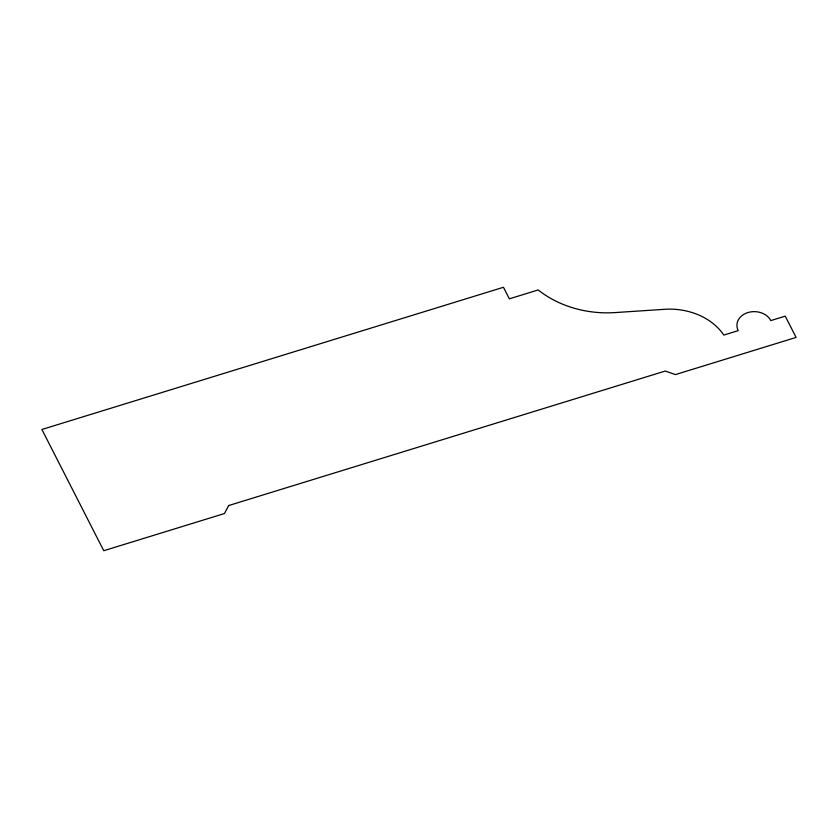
<?xml version="1.0" encoding="UTF-8"?>
<svg xmlns="http://www.w3.org/2000/svg" width="838" height="838" viewBox="0 0 838 838"><rect width="100%" height="100%" fill="white"/><g stroke="black" fill="none" stroke-linecap="round" stroke-linejoin="round"><path stroke-width="1.26" d="M228.69 505.544L224.427 513.547L103.755 550.723L41.9 429.485L503.46 287.277L509.357 298.831L538.206 289.938A95.312 75.619 2.5 0 0 615.438 312.553L665.257 309.264A60.022 47.619 2.5 0 1 723.802 335.074L738.226 330.633A17.608 13.974 2.5 0 1 747.863 312.564A17.608 13.974 2.5 0 1 770.824 320.587L785.248 316.146L796.1 337.421L675.428 374.596L665.267 371.045L228.69 505.544"/></g></svg>
